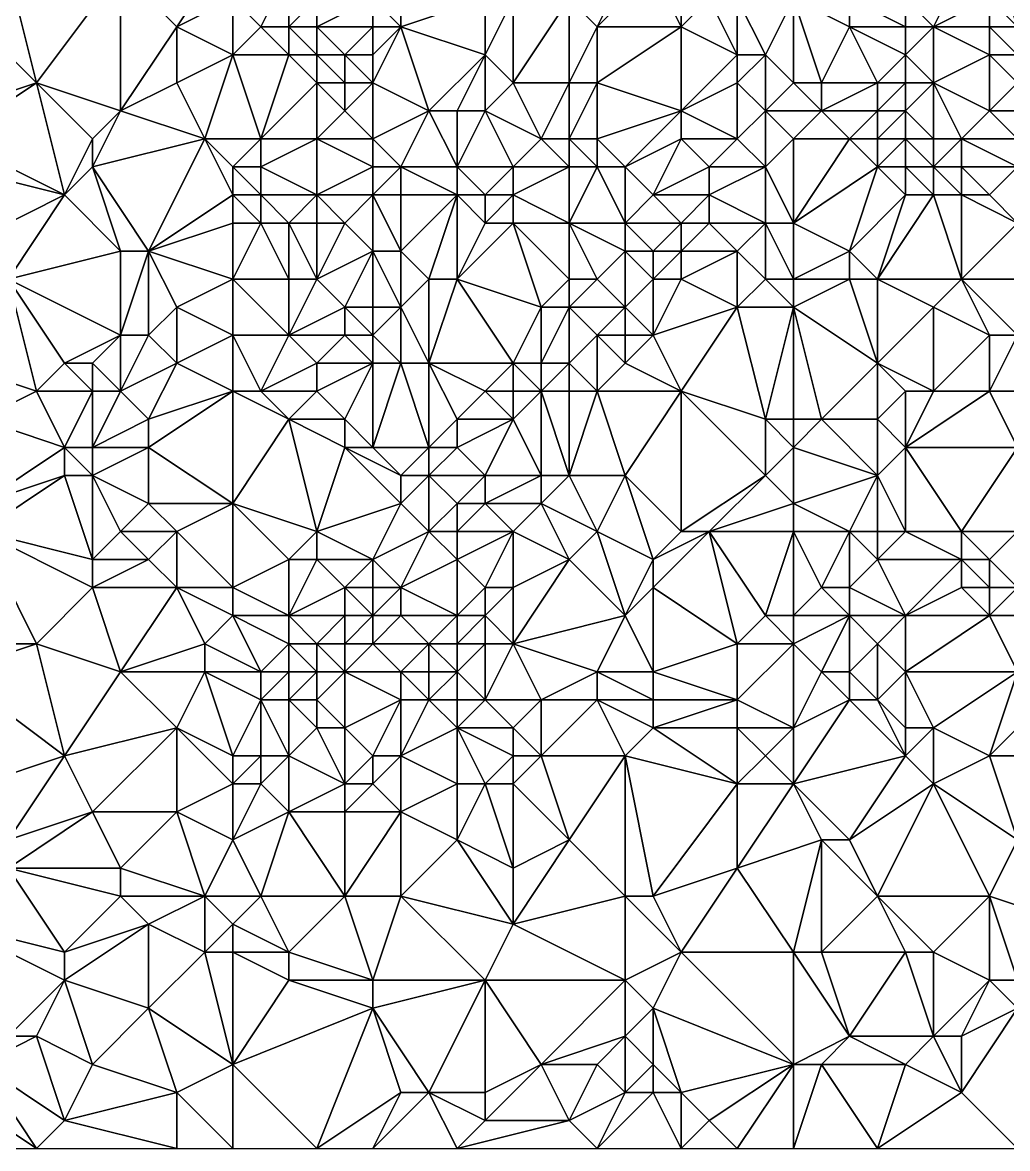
# Model space of a CAD drawing. Header units: metres. Extents: x 305150 to 305680, y 6404300 to 6404580.
# Drawn here: x 305379 to 305449.3, y 6404300 to 6404380.3 of the extents above; entities that cross this region are included whole.
import ezdxf

# ---------------------------------------------------------------- set-up
doc = ezdxf.new("R2010")
doc.units = ezdxf.units.M
doc.layers.add('TERRANG', color=8, linetype='Continuous')

msp = doc.modelspace()

# ---------------------------------------------------------------- meshes
at = {"layer": 'TERRANG'}
mesh = msp.add_polyface(dxfattribs=at)
corners = [(305454, 6404396, 9.706), (305450, 6404394, 9.73), (305456, 6404390, 10.751), (305450, 6404390, 10.414), (305448, 6404398, 9.671), (305446, 6404404, 9.815), (305442, 6404398, 8.69), (305446, 6404396, 9.092), (305450, 6404396, 9.683), (305448, 6404392, 9.725), (305448, 6404386, 11.141), (305448, 6404394, 9.42), (305454, 6404380, 11.837), (305456, 6404380, 11.672), (305446, 6404384, 11.799), (305448, 6404382, 11.862), (305458, 6404378, 11.767), (305460, 6404378, 11.644), (305460, 6404376, 12.003), (305462, 6404392, 10.266), (305460, 6404394, 9.803), (305460, 6404396, 9.675), (305464, 6404394, 10.378), (305446, 6404394, 9.039), (305444, 6404394, 8.745), (305458, 6404402, 9.997), (305462, 6404400, 10.138), (305462, 6404402, 10.191), (305444, 6404380, 12.827), (305444, 6404376, 15.635), (305448, 6404378, 13.091), (305448, 6404380, 12.254), (305450, 6404380, 12.031), (305456, 6404376, 12.463), (305446, 6404388, 10.706), (305446, 6404392, 9.327), (305444, 6404392, 9.001), (305450, 6404378, 12.674), (305454, 6404376, 12.853), (305444, 6404386, 11.407), (305442, 6404382, 12.168), (305450, 6404376, 13.711), (305464, 6404378, 11.667), (305464, 6404376, 12.01)]
mesh.append_faces([[corners[k] for k in face] for face in [(0, 1, 2), (1, 3, 2), (4, 5, 6), (7, 4, 6), (4, 8, 0), (8, 1, 0), (1, 9, 3), (3, 10, 2), (11, 9, 1), (8, 11, 1), (12, 13, 2), (10, 12, 2), (10, 14, 15), (16, 17, 13), (16, 18, 17), (19, 20, 2), (20, 0, 2), (20, 21, 0), (20, 22, 21), (20, 19, 22), (23, 11, 7), (24, 23, 7), (25, 26, 27), (26, 25, 21), (21, 25, 0), (25, 4, 0), (25, 5, 4), (14, 28, 15), (28, 29, 30), (28, 31, 15), (31, 28, 30), (31, 32, 15), (33, 16, 13), (16, 33, 18), (9, 34, 3), (34, 9, 35), (34, 10, 3), (36, 34, 35), (32, 37, 12), (12, 37, 38), (39, 40, 14), (40, 28, 14), (37, 41, 38), (41, 37, 30), (11, 8, 4), (7, 11, 4), (17, 18, 42), (18, 43, 42), (17, 19, 13), (13, 19, 2), (9, 23, 35), (11, 23, 9), (36, 23, 24), (23, 36, 35), (32, 12, 10), (32, 10, 15), (12, 33, 13), (33, 12, 38), (34, 39, 14), (34, 14, 10), (37, 31, 30), (37, 32, 31)]])
mesh = msp.add_polyface(dxfattribs=at)
corners = [(305378, 6404384, 17.054), (305380, 6404376, 17.94), (305386, 6404384, 17.785), (305386, 6404374, 18.88), (305366, 6404380, 17.408), (305364, 6404382, 17.165), (305362, 6404378, 17.961), (305360, 6404380, 17.888), (305376, 6404380, 17.433), (305382, 6404388, 17.299), (305390, 6404376, 19.09), (305392, 6404372, 19.564), (305374, 6404372, 18.584), (305382, 6404368, 19.476), (305374, 6404370, 18.851), (305368, 6404376, 17.535), (305368, 6404380, 17.303), (305384, 6404372, 18.801), (305372, 6404376, 17.704), (305388, 6404390, 17.34), (305384, 6404388, 17.526), (305384, 6404390, 17.284), (305374, 6404384, 16.676), (305372, 6404384, 16.549), (305390, 6404380, 18.901), (305394, 6404386, 17.821), (305384, 6404370, 19.067), (305374, 6404374, 18.202), (305368, 6404374, 17.643), (305366, 6404374, 17.627), (305368, 6404372, 17.853), (305374, 6404388, 16.445), (305380, 6404390, 16.779), (305368, 6404386, 15.744), (305372, 6404388, 16.167), (305364, 6404384, 16.638), (305366, 6404384, 16.384), (305366, 6404388, 14.914), (305364, 6404388, 15.017), (305360, 6404388, 16.296), (305368, 6404388, 15.22), (305370, 6404368, 18.396), (305362, 6404372, 17.643), (305362, 6404370, 17.677), (305360, 6404374, 17.799)]
mesh.append_faces([[corners[k] for k in face] for face in [(0, 1, 2), (1, 3, 2), (4, 5, 6), (5, 7, 6), (0, 8, 1), (9, 0, 2), (10, 3, 11), (12, 13, 1), (13, 12, 14), (4, 15, 16), (17, 3, 1), (13, 17, 1), (15, 18, 16), (19, 20, 2), (20, 9, 2), (20, 21, 9), (22, 23, 8), (22, 8, 0), (3, 24, 2), (10, 24, 3), (25, 19, 2), (24, 25, 2), (26, 17, 13), (3, 26, 11), (17, 26, 3), (18, 27, 8), (8, 27, 1), (27, 12, 1), (28, 15, 29), (30, 28, 29), (28, 18, 15), (31, 22, 0), (9, 32, 0), (32, 31, 0), (33, 23, 34), (35, 7, 5), (36, 33, 37), (4, 36, 5), (36, 4, 16), (36, 35, 5), (38, 39, 35), (33, 40, 37), (40, 33, 34), (15, 4, 6), (29, 15, 6), (23, 18, 8), (18, 23, 16), (14, 30, 41), (12, 30, 14), (42, 30, 29), (43, 30, 42), (28, 30, 12), (27, 28, 12), (28, 27, 18), (44, 29, 6), (44, 42, 29), (22, 31, 23), (23, 31, 34), (36, 38, 35), (38, 36, 37), (23, 36, 16), (33, 36, 23)]])
mesh = msp.add_polyface(dxfattribs=at)
corners = [(305438, 6404380, 12.957), (305440, 6404376, 15.604), (305442, 6404378, 14.276), (305434, 6404382, 12.123), (305438, 6404382, 11.895), (305432, 6404388, 10.969), (305434, 6404386, 10.795), (305436, 6404390, 9.831), (305436, 6404386, 10.61), (305432, 6404386, 11.094), (305444, 6404376, 15.635), (305444, 6404380, 12.827), (305426, 6404380, 14.357), (305420, 6404380, 14.573), (305420, 6404376, 15.381), (305444, 6404386, 11.407), (305446, 6404388, 10.706), (305442, 6404390, 9.333), (305430, 6404382, 13.169), (305432, 6404378, 14.213), (305432, 6404384, 11.676), (305430, 6404388, 11.501), (305428, 6404386, 12.026), (305430, 6404390, 11.796), (305424, 6404386, 12.66), (305426, 6404386, 12.345), (305424, 6404388, 12.598), (305422, 6404388, 13.131), (305422, 6404384, 13.432), (305436, 6404384, 11.146), (305440, 6404386, 10.686), (305442, 6404382, 12.168), (305440, 6404388, 9.892), (305430, 6404378, 14.415), (305428, 6404384, 12.557), (305434, 6404384, 11.308), (305442, 6404380, 12.933), (305440, 6404390, 9.226), (305428, 6404382, 13.513), (305438, 6404390, 9.429), (305424, 6404384, 13.079), (305426, 6404384, 12.786), (305434, 6404376, 14.708), (305436, 6404376, 14.805), (305426, 6404374, 15.379)]
mesh.append_faces([[corners[k] for k in face] for face in [(0, 1, 2), (3, 0, 4), (5, 6, 7), (6, 8, 7), (9, 6, 5), (10, 11, 2), (12, 13, 14), (15, 16, 17), (3, 18, 19), (18, 3, 20), (21, 9, 5), (9, 21, 22), (21, 5, 23), (24, 25, 26), (27, 24, 26), (24, 27, 28), (29, 3, 4), (30, 29, 4), (29, 30, 8), (31, 30, 4), (30, 31, 15), (32, 15, 17), (32, 30, 15), (30, 32, 8), (18, 33, 19), (34, 18, 20), (3, 35, 20), (29, 35, 3), (36, 0, 2), (11, 36, 2), (31, 36, 11), (37, 32, 17), (34, 38, 18), (33, 38, 12), (38, 33, 18), (8, 39, 7), (32, 39, 8), (40, 24, 28), (41, 40, 12), (38, 41, 12), (41, 38, 34), (3, 42, 43), (0, 3, 43), (42, 3, 19), (25, 21, 26), (21, 23, 26), (21, 25, 22), (33, 12, 44), (34, 9, 22), (9, 34, 20), (35, 9, 20), (35, 6, 9), (6, 35, 8), (35, 29, 8), (36, 31, 4), (0, 36, 4), (40, 13, 12), (13, 40, 28), (25, 41, 22), (41, 34, 22), (24, 41, 25), (40, 41, 24)]])
mesh = msp.add_polyface(dxfattribs=at)
corners = [(305394, 6404368, 20.383), (305394, 6404370, 20.033), (305392, 6404372, 19.564), (305396, 6404372, 19.394), (305396, 6404370, 19.807), (305400, 6404376, 18.413), (305398, 6404378, 18.588), (305398, 6404380, 18.329), (305396, 6404380, 18.639), (305394, 6404378, 18.975), (305390, 6404376, 19.09), (305394, 6404382, 18.588), (305388, 6404364, 20.144), (305394, 6404366, 20.431), (305400, 6404368, 18.968), (305400, 6404372, 18.615), (305402, 6404374, 18.079), (305400, 6404366, 19.086), (305402, 6404366, 18.097), (305404, 6404370, 17.289), (305404, 6404382, 15.634), (305404, 6404384, 15.204), (305400, 6404382, 17.407), (305404, 6404376, 17.083), (305402, 6404376, 17.869), (305390, 6404380, 18.901), (305394, 6404386, 17.821), (305398, 6404384, 17.599), (305396, 6404368, 20.225), (305404, 6404368, 17.194), (305404, 6404364, 17.014), (305404, 6404372, 17.377), (305406, 6404370, 16.812), (305406, 6404380, 15.683), (305404, 6404380, 16.114), (305404, 6404378, 16.631), (305400, 6404380, 17.834), (305402, 6404378, 17.475), (305398, 6404366, 19.87), (305396, 6404366, 20.341), (305400, 6404378, 18.158), (305406, 6404364, 16.413)]
mesh.append_faces([[corners[k] for k in face] for face in [(0, 1, 2), (3, 1, 4), (1, 3, 2), (5, 6, 3), (6, 7, 8), (6, 9, 3), (3, 9, 2), (9, 10, 2), (9, 6, 8), (11, 9, 8), (0, 12, 13), (12, 0, 2), (14, 15, 4), (15, 3, 4), (15, 5, 3), (5, 15, 16), (14, 17, 18), (19, 15, 14), (20, 21, 22), (23, 24, 16), (24, 5, 16), (9, 25, 10), (25, 9, 11), (26, 25, 11), (27, 7, 22), (27, 11, 8), (7, 27, 8), (27, 26, 11), (28, 14, 4), (29, 14, 18), (29, 19, 14), (30, 29, 18), (15, 31, 16), (19, 31, 15), (31, 23, 16), (31, 19, 32), (33, 34, 35), (7, 36, 22), (36, 37, 34), (34, 37, 35), (28, 38, 14), (38, 17, 14), (39, 38, 28), (5, 40, 6), (40, 37, 36), (21, 27, 22), (28, 1, 0), (1, 28, 4), (19, 29, 32), (29, 30, 41), (23, 33, 35), (34, 33, 20), (36, 34, 20), (36, 20, 22), (39, 28, 0), (39, 0, 13), (37, 23, 35), (37, 24, 23), (40, 36, 7), (40, 7, 6), (37, 40, 24), (24, 40, 5)]])
mesh = msp.add_polyface(dxfattribs=at)
corners = [(305406, 6404370, 16.812), (305410, 6404370, 16.298), (305408, 6404374, 16.679), (305412, 6404378, 16.034), (305414, 6404382, 15.619), (305412, 6404382, 15.775), (305414, 6404376, 15.992), (305412, 6404374, 16.369), (305406, 6404364, 16.413), (305410, 6404368, 16.194), (305406, 6404368, 16.645), (305414, 6404386, 15.223), (305414, 6404384, 15.527), (305416, 6404384, 15.06), (305418, 6404382, 14.564), (305422, 6404384, 13.432), (305418, 6404386, 14.204), (305416, 6404372, 15.694), (305418, 6404376, 15.584), (305404, 6404376, 17.083), (305404, 6404372, 17.377), (305410, 6404374, 16.59), (305406, 6404380, 15.683), (305406, 6404382, 15.296), (305404, 6404384, 15.204), (305406, 6404384, 14.986), (305406, 6404386, 14.787), (305420, 6404380, 14.573), (305420, 6404376, 15.381), (305418, 6404372, 15.685), (305418, 6404370, 16.029), (305414, 6404370, 15.906), (305418, 6404366, 17.819), (305422, 6404364, 20.119), (305422, 6404366, 19.252), (305420, 6404370, 16.435), (305422, 6404370, 16.908), (305420, 6404372, 15.797), (305412, 6404368, 16.157), (305412, 6404366, 16.465), (305414, 6404368, 16.239), (305414, 6404366, 16.807), (305410, 6404362, 16.84), (305412, 6404384, 15.589), (305404, 6404368, 17.194), (305404, 6404382, 15.634)]
mesh.append_faces([[corners[k] for k in face] for face in [(0, 1, 2), (3, 4, 5), (4, 3, 6), (3, 7, 6), (8, 9, 10), (11, 12, 13), (12, 4, 13), (4, 14, 13), (14, 15, 16), (14, 16, 13), (17, 18, 6), (7, 17, 6), (19, 20, 2), (20, 0, 2), (1, 21, 2), (7, 21, 1), (21, 3, 2), (21, 7, 3), (22, 3, 5), (23, 22, 5), (3, 22, 2), (24, 25, 26), (14, 27, 15), (27, 14, 18), (27, 18, 28), (17, 29, 18), (29, 17, 30), (31, 7, 1), (31, 17, 7), (17, 31, 30), (32, 33, 34), (32, 35, 30), (35, 32, 34), (35, 36, 37), (9, 38, 1), (38, 31, 1), (38, 9, 39), (38, 40, 31), (31, 40, 30), (40, 32, 30), (32, 40, 41), (9, 1, 0), (9, 0, 10), (39, 9, 42), (12, 43, 5), (4, 12, 5), (18, 14, 6), (14, 4, 6), (0, 44, 10), (44, 8, 10), (22, 19, 2), (22, 23, 45), (23, 25, 45), (25, 24, 45), (43, 25, 5), (25, 23, 5), (29, 37, 28), (18, 29, 28), (35, 29, 30), (29, 35, 37), (40, 38, 39), (40, 39, 41)]])
mesh = msp.add_polyface(dxfattribs=at)
corners = [(305420, 6404372, 15.797), (305426, 6404374, 15.379), (305420, 6404376, 15.381), (305426, 6404380, 14.357), (305440, 6404376, 15.604), (305438, 6404380, 12.957), (305436, 6404376, 14.805), (305430, 6404372, 16.194), (305426, 6404372, 16.202), (305430, 6404376, 14.827), (305442, 6404374, 17.217), (305442, 6404372, 18.415), (305444, 6404372, 18.339), (305444, 6404376, 15.635), (305428, 6404370, 17.339), (305432, 6404374, 15.4), (305422, 6404370, 16.908), (305420, 6404370, 16.435), (305422, 6404366, 19.252), (305432, 6404378, 14.213), (305430, 6404378, 14.415), (305442, 6404376, 15.796), (305442, 6404378, 14.276), (305424, 6404368, 18.476), (305428, 6404368, 18.702), (305428, 6404366, 19.825), (305432, 6404366, 19.248), (305430, 6404364, 20.363), (305442, 6404368, 19.574), (305440, 6404370, 18.893), (305438, 6404364, 20.602), (305434, 6404366, 19.219), (305442, 6404370, 19.174), (305426, 6404366, 19.816), (305426, 6404364, 20.565), (305434, 6404376, 14.708), (305436, 6404374, 15.7), (305432, 6404370, 17.06), (305434, 6404372, 16.303), (305438, 6404372, 17.396), (305440, 6404372, 18.046), (305440, 6404374, 16.909), (305444, 6404370, 19.143), (305440, 6404362, 20.856), (305444, 6404368, 19.513), (305424, 6404364, 20.452)]
mesh.append_faces([[corners[k] for k in face] for face in [(0, 1, 2), (1, 3, 2), (4, 5, 6), (7, 1, 8), (1, 7, 9), (10, 11, 12), (13, 10, 12), (14, 7, 8), (7, 15, 9), (16, 17, 18), (19, 20, 9), (21, 13, 22), (4, 21, 22), (21, 10, 13), (23, 16, 18), (16, 23, 8), (23, 14, 8), (14, 23, 24), (25, 26, 24), (26, 25, 27), (28, 29, 30), (29, 31, 30), (29, 28, 32), (33, 34, 25), (33, 25, 24), (23, 33, 24), (35, 36, 6), (14, 37, 7), (37, 14, 24), (26, 37, 24), (37, 26, 31), (38, 37, 31), (39, 29, 40), (39, 36, 38), (39, 38, 31), (29, 39, 31), (41, 39, 40), (36, 39, 41), (11, 42, 12), (42, 11, 32), (10, 41, 40), (11, 10, 40), (43, 44, 28), (44, 42, 32), (28, 44, 32), (15, 35, 19), (15, 19, 9), (0, 16, 1), (1, 16, 8), (20, 1, 9), (10, 21, 41), (41, 21, 4), (11, 29, 32), (29, 11, 40), (33, 23, 18), (33, 18, 45), (15, 36, 35), (38, 36, 15), (36, 41, 4), (36, 4, 6), (37, 38, 15), (37, 15, 7)]])
mesh = msp.add_polyface(dxfattribs=at)
corners = [(305454, 6404372, 15.591), (305452, 6404372, 16.245), (305452, 6404370, 17.204), (305450, 6404366, 18.674), (305458, 6404368, 16.12), (305456, 6404374, 13.478), (305454, 6404374, 14.136), (305458, 6404370, 15.246), (305460, 6404372, 13.739), (305450, 6404370, 17.718), (305452, 6404362, 19.393), (305458, 6404362, 17.808), (305462, 6404368, 15.62), (305462, 6404366, 16.276), (305448, 6404368, 18.818), (305446, 6404370, 18.794), (305462, 6404374, 12.618), (305460, 6404374, 12.731), (305454, 6404360, 19.454), (305450, 6404358, 20.402), (305454, 6404356, 20.164), (305448, 6404358, 20.538), (305448, 6404354, 20.935), (305444, 6404354, 21.299), (305444, 6404360, 20.479), (305446, 6404372, 17.803), (305450, 6404372, 16.692), (305448, 6404374, 15.649), (305448, 6404378, 13.091), (305444, 6404376, 15.635), (305444, 6404372, 18.339), (305450, 6404374, 15.137), (305446, 6404362, 19.906), (305456, 6404358, 19.344), (305462, 6404356, 17.829), (305458, 6404354, 19.348), (305456, 6404354, 19.964), (305452, 6404354, 20.593), (305450, 6404376, 13.711), (305446, 6404368, 19.253), (305444, 6404368, 19.513), (305444, 6404370, 19.143), (305456, 6404376, 12.463), (305454, 6404376, 12.853), (305460, 6404376, 12.003), (305462, 6404364, 16.608)]
mesh.append_faces([[corners[k] for k in face] for face in [(0, 1, 2), (3, 4, 2), (5, 6, 0), (6, 1, 0), (7, 5, 0), (5, 7, 8), (9, 3, 2), (4, 10, 11), (3, 10, 4), (12, 7, 4), (13, 12, 4), (7, 12, 8), (14, 9, 15), (9, 14, 3), (16, 17, 8), (17, 5, 8), (18, 10, 19), (20, 18, 19), (10, 18, 11), (21, 22, 19), (23, 21, 24), (25, 26, 27), (28, 29, 27), (25, 29, 30), (29, 25, 27), (6, 31, 1), (26, 31, 27), (31, 26, 1), (32, 10, 3), (21, 32, 24), (33, 18, 20), (18, 33, 11), (33, 34, 11), (34, 33, 35), (36, 33, 20), (37, 20, 19), (31, 38, 27), (38, 28, 27), (39, 40, 32), (39, 14, 15), (4, 7, 2), (7, 0, 2), (1, 26, 2), (26, 9, 2), (25, 41, 15), (41, 25, 30), (26, 25, 9), (9, 25, 15), (32, 21, 19), (10, 32, 19), (6, 42, 43), (42, 6, 5), (17, 42, 5), (42, 17, 44), (38, 6, 43), (38, 31, 6), (39, 32, 3), (14, 39, 3), (41, 39, 15), (40, 39, 41), (45, 4, 11)]])
mesh = msp.add_polyface(dxfattribs=at)
corners = [(305374, 6404356, 21.623), (305378, 6404362, 20.226), (305372, 6404360, 21.013), (305372, 6404356, 21.705), (305360, 6404358, 20.714), (305366, 6404360, 19.973), (305362, 6404362, 19.382), (305364, 6404354, 21.361), (305366, 6404352, 21.993), (305370, 6404350, 22.533), (305374, 6404352, 22.088), (305376, 6404352, 21.93), (305394, 6404354, 19.995), (305390, 6404356, 20.21), (305388, 6404352, 20.897), (305386, 6404354, 20.673), (305388, 6404358, 20.191), (305372, 6404362, 20.368), (305370, 6404366, 18.732), (305368, 6404364, 19.07), (305370, 6404358, 21.198), (305390, 6404360, 20.165), (305384, 6404350, 22.274), (305384, 6404354, 20.892), (305374, 6404364, 19.767), (305382, 6404368, 19.476), (305386, 6404364, 20.116), (305374, 6404370, 18.851), (305380, 6404354, 21.388), (305382, 6404356, 20.722), (305386, 6404358, 20.236), (305364, 6404352, 21.733), (305388, 6404364, 20.144), (305394, 6404362, 20.055), (305382, 6404350, 22.425), (305384, 6404356, 20.504), (305384, 6404370, 19.067), (305392, 6404372, 19.564), (305360, 6404368, 17.918), (305364, 6404366, 18.271), (305362, 6404370, 17.677), (305364, 6404364, 18.731), (305366, 6404366, 18.392), (305370, 6404368, 18.396), (305368, 6404372, 17.853), (305360, 6404356, 21.18), (305358, 6404366, 18.556)]
mesh.append_faces([[corners[k] for k in face] for face in [(0, 1, 2), (3, 0, 2), (4, 5, 6), (7, 5, 4), (3, 8, 9), (10, 3, 9), (3, 10, 0), (10, 11, 0), (12, 13, 14), (13, 15, 14), (15, 13, 16), (17, 18, 19), (20, 5, 7), (8, 20, 7), (20, 8, 3), (20, 3, 2), (13, 21, 16), (22, 15, 23), (24, 18, 17), (25, 1, 26), (25, 24, 1), (24, 25, 27), (11, 28, 0), (28, 1, 0), (28, 29, 1), (29, 28, 23), (1, 30, 26), (29, 30, 1), (30, 15, 16), (31, 8, 7), (32, 21, 33), (28, 34, 23), (35, 29, 23), (35, 30, 29), (15, 35, 23), (30, 35, 15), (32, 36, 26), (36, 25, 26), (36, 32, 37), (38, 39, 40), (41, 5, 19), (5, 41, 6), (42, 18, 43), (18, 42, 19), (41, 42, 39), (42, 41, 19), (44, 42, 43), (42, 44, 40), (39, 42, 40), (20, 17, 19), (17, 20, 2), (5, 20, 19), (24, 17, 2), (1, 24, 2), (18, 24, 43), (24, 27, 43), (31, 7, 45), (21, 32, 16), (30, 32, 26), (32, 30, 16), (41, 46, 6), (38, 41, 39)]])
mesh = msp.add_polyface(dxfattribs=at)
corners = [(305412, 6404366, 16.465), (305410, 6404362, 16.84), (305414, 6404366, 16.807), (305390, 6404356, 20.21), (305394, 6404354, 19.995), (305394, 6404358, 19.851), (305394, 6404362, 20.055), (305390, 6404360, 20.165), (305398, 6404352, 19.172), (305402, 6404350, 18.138), (305402, 6404352, 18.008), (305414, 6404356, 19.764), (305416, 6404360, 19.442), (305388, 6404364, 20.144), (305394, 6404366, 20.431), (305404, 6404358, 16.8), (305406, 6404360, 16.47), (305404, 6404360, 16.704), (305406, 6404356, 16.984), (305404, 6404364, 17.014), (305402, 6404360, 17.403), (305408, 6404356, 17.368), (305408, 6404362, 16.42), (305406, 6404364, 16.413), (305398, 6404358, 19.179), (305400, 6404356, 18.537), (305402, 6404358, 17.44), (305400, 6404354, 18.575), (305400, 6404362, 18.49), (305402, 6404366, 18.097), (305400, 6404366, 19.086), (305398, 6404362, 19.168), (305408, 6404350, 17.815), (305410, 6404350, 18.319), (305410, 6404352, 18.424), (305404, 6404350, 17.787), (305414, 6404352, 19.946), (305412, 6404354, 19.339), (305414, 6404354, 20.075), (305404, 6404356, 17.069), (305396, 6404354, 19.721), (305396, 6404366, 20.341), (305398, 6404366, 19.87), (305416, 6404354, 20.587), (305410, 6404368, 16.194)]
mesh.append_faces([[corners[k] for k in face] for face in [(0, 1, 2), (3, 4, 5), (6, 7, 5), (7, 3, 5), (8, 9, 10), (11, 12, 1), (1, 12, 2), (13, 6, 14), (15, 16, 17), (16, 15, 18), (19, 20, 17), (21, 16, 18), (21, 11, 1), (16, 22, 23), (24, 25, 26), (20, 24, 26), (27, 8, 10), (28, 19, 29), (30, 28, 29), (28, 20, 19), (24, 28, 31), (28, 24, 20), (32, 33, 34), (35, 32, 18), (33, 36, 34), (21, 37, 11), (37, 21, 34), (37, 38, 11), (37, 36, 38), (36, 37, 34), (15, 39, 18), (25, 39, 26), (39, 15, 26), (27, 39, 25), (39, 27, 10), (8, 40, 4), (24, 40, 25), (27, 40, 8), (40, 27, 25), (40, 24, 5), (4, 40, 5), (41, 6, 31), (6, 41, 14), (42, 41, 31), (36, 43, 38), (19, 16, 23), (16, 19, 17), (15, 20, 26), (20, 15, 17), (22, 21, 1), (21, 22, 16), (6, 24, 31), (24, 6, 5), (44, 22, 1), (22, 44, 23), (21, 32, 34), (32, 21, 18), (39, 35, 18), (35, 39, 10), (42, 28, 30), (28, 42, 31), (38, 43, 11)]])
mesh = msp.add_polyface(dxfattribs=at)
corners = [(305440, 6404342, 20.11), (305438, 6404344, 20.434), (305438, 6404340, 20.55), (305442, 6404338, 20.526), (305436, 6404352, 21.953), (305440, 6404348, 21.146), (305440, 6404352, 21.654), (305434, 6404350, 21.934), (305432, 6404352, 21.89), (305430, 6404360, 21.23), (305426, 6404354, 21.181), (305432, 6404348, 21.438), (305438, 6404362, 21.118), (305440, 6404362, 20.856), (305438, 6404364, 20.602), (305442, 6404368, 19.574), (305446, 6404362, 19.906), (305444, 6404360, 20.479), (305434, 6404352, 22.052), (305440, 6404356, 21.486), (305442, 6404354, 21.492), (305440, 6404344, 20.13), (305442, 6404344, 19.785), (305434, 6404362, 21.175), (305436, 6404340, 20.686), (305442, 6404350, 21.319), (305446, 6404344, 19.243), (305444, 6404354, 21.299), (305432, 6404362, 20.973), (305430, 6404364, 20.363), (305434, 6404360, 21.593), (305434, 6404344, 20.871), (305428, 6404344, 21.246), (305432, 6404338, 20.933), (305438, 6404338, 20.918), (305434, 6404336, 21.21), (305434, 6404338, 20.869), (305440, 6404336, 21.384), (305434, 6404366, 19.219), (305434, 6404346, 21.054), (305432, 6404366, 19.248), (305426, 6404344, 21.157), (305444, 6404368, 19.513), (305430, 6404336, 21.216), (305446, 6404342, 19.075)]
mesh.append_faces([[corners[k] for k in face] for face in [(0, 1, 2), (3, 0, 2), (4, 5, 6), (5, 4, 7), (8, 9, 10), (8, 11, 7), (11, 8, 10), (12, 13, 14), (13, 15, 14), (16, 13, 17), (18, 8, 7), (4, 18, 7), (19, 13, 12), (19, 6, 20), (19, 4, 6), (13, 19, 17), (21, 0, 22), (0, 21, 1), (5, 21, 22), (21, 5, 1), (23, 12, 14), (1, 24, 2), (5, 25, 6), (26, 25, 22), (25, 5, 22), (25, 27, 20), (6, 25, 20), (9, 28, 29), (30, 19, 12), (23, 30, 12), (19, 30, 4), (30, 18, 4), (30, 9, 8), (18, 30, 8), (30, 28, 9), (28, 30, 23), (31, 32, 33), (31, 24, 1), (24, 34, 2), (35, 34, 36), (34, 24, 36), (34, 3, 2), (34, 37, 3), (38, 23, 14), (39, 31, 1), (39, 5, 7), (5, 39, 1), (11, 39, 7), (28, 40, 29), (11, 41, 32), (19, 27, 17), (27, 19, 20), (42, 13, 16), (32, 43, 33), (24, 31, 36), (36, 31, 33), (0, 44, 22), (44, 0, 3), (39, 11, 32), (31, 39, 32), (38, 40, 23), (40, 28, 23)]])
mesh = msp.add_polyface(dxfattribs=at)
corners = [(305414, 6404366, 16.807), (305416, 6404360, 19.442), (305418, 6404362, 19.558), (305424, 6404358, 21.29), (305422, 6404356, 21.272), (305426, 6404354, 21.181), (305422, 6404358, 21.239), (305420, 6404358, 21.025), (305430, 6404360, 21.23), (305416, 6404356, 20.408), (305414, 6404356, 19.764), (305420, 6404354, 21.109), (305422, 6404348, 20.764), (305418, 6404348, 20.243), (305416, 6404346, 20.074), (305420, 6404344, 20.746), (305414, 6404340, 21.521), (305418, 6404342, 21.057), (305414, 6404344, 20.263), (305418, 6404360, 20.195), (305420, 6404362, 20.237), (305418, 6404356, 20.857), (305422, 6404360, 21.051), (305424, 6404362, 20.918), (305426, 6404362, 20.985), (305430, 6404364, 20.363), (305422, 6404366, 19.252), (305422, 6404364, 20.119), (305424, 6404364, 20.452), (305418, 6404354, 20.91), (305416, 6404348, 19.884), (305418, 6404366, 17.819), (305414, 6404336, 22.321), (305422, 6404338, 21.63), (305426, 6404364, 20.565), (305428, 6404366, 19.825), (305426, 6404366, 19.816), (305426, 6404344, 21.157), (305432, 6404348, 21.438), (305424, 6404342, 21.014), (305428, 6404344, 21.246), (305424, 6404340, 21.186), (305430, 6404336, 21.216), (305416, 6404354, 20.587), (305414, 6404352, 19.946)]
mesh.append_faces([[corners[k] for k in face] for face in [(0, 1, 2), (3, 4, 5), (6, 4, 3), (7, 4, 6), (8, 3, 5), (9, 1, 10), (11, 12, 5), (4, 11, 5), (13, 14, 15), (12, 13, 15), (11, 13, 12), (16, 17, 18), (14, 17, 15), (17, 14, 18), (19, 20, 2), (1, 19, 2), (7, 19, 21), (22, 7, 6), (22, 6, 3), (23, 22, 3), (24, 8, 25), (24, 23, 3), (8, 24, 3), (26, 27, 28), (27, 23, 28), (29, 11, 21), (29, 13, 11), (13, 30, 14), (20, 31, 2), (27, 31, 20), (31, 0, 2), (32, 17, 16), (32, 33, 17), (34, 24, 25), (35, 34, 25), (34, 36, 28), (7, 11, 4), (11, 7, 21), (12, 37, 5), (37, 38, 5), (19, 9, 21), (9, 19, 1), (22, 19, 7), (19, 22, 20), (22, 27, 20), (27, 22, 23), (39, 37, 12), (39, 12, 15), (37, 39, 40), (39, 41, 40), (33, 39, 15), (17, 33, 15), (39, 33, 41), (41, 42, 40), (43, 9, 10), (9, 43, 21), (43, 29, 21), (29, 43, 13), (30, 43, 44), (43, 30, 13), (23, 34, 28), (24, 34, 23)]])
mesh = msp.add_polyface(dxfattribs=at)
corners = [(305450, 6404344, 19.077), (305454, 6404346, 18.781), (305452, 6404348, 19.837), (305446, 6404340, 19.252), (305442, 6404338, 20.526), (305448, 6404338, 19.336), (305442, 6404334, 21.523), (305450, 6404334, 20.252), (305452, 6404338, 18.973), (305450, 6404340, 18.784), (305452, 6404340, 18.701), (305454, 6404338, 18.906), (305448, 6404358, 20.538), (305444, 6404354, 21.299), (305448, 6404354, 20.935), (305460, 6404350, 18.121), (305458, 6404354, 19.348), (305458, 6404350, 18.69), (305448, 6404340, 18.944), (305460, 6404336, 18.917), (305458, 6404340, 18.416), (305462, 6404338, 18.57), (305462, 6404334, 19.464), (305450, 6404350, 20.56), (305446, 6404344, 19.243), (305454, 6404352, 20.319), (305456, 6404358, 19.344), (305456, 6404354, 19.964), (305462, 6404352, 17.744), (305462, 6404356, 17.829), (305448, 6404342, 18.906), (305460, 6404334, 19.497), (305464, 6404338, 18.623), (305458, 6404344, 18.286), (305456, 6404344, 18.359), (305452, 6404354, 20.593), (305450, 6404358, 20.402), (305442, 6404350, 21.319), (305456, 6404352, 19.858), (305446, 6404342, 19.075), (305442, 6404344, 19.785), (305456, 6404346, 18.443), (305452, 6404332, 20.64), (305454, 6404356, 20.164), (305462, 6404346, 17.848)]
mesh.append_faces([[corners[k] for k in face] for face in [(0, 1, 2), (3, 4, 5), (5, 6, 7), (8, 5, 7), (5, 8, 9), (10, 0, 9), (10, 8, 11), (8, 10, 9), (12, 13, 14), (15, 16, 17), (18, 5, 9), (18, 3, 5), (19, 20, 11), (19, 21, 20), (21, 19, 22), (23, 0, 2), (23, 24, 0), (25, 23, 2), (26, 27, 16), (28, 29, 16), (15, 28, 16), (24, 30, 0), (0, 30, 9), (30, 18, 9), (19, 31, 22), (31, 19, 11), (32, 21, 22), (33, 34, 20), (23, 35, 14), (35, 23, 25), (14, 35, 36), (23, 37, 24), (38, 27, 25), (16, 38, 17), (27, 38, 16), (39, 30, 24), (39, 24, 40), (34, 41, 1), (33, 41, 34), (11, 8, 42), (42, 8, 7), (10, 34, 0), (0, 34, 1), (20, 34, 11), (34, 10, 11), (27, 35, 25), (35, 27, 43), (37, 23, 14), (13, 37, 14), (30, 39, 18), (18, 39, 3), (3, 39, 4), (21, 44, 20), (44, 33, 20), (44, 28, 15), (1, 41, 2), (38, 41, 17), (41, 25, 2), (41, 38, 25), (44, 41, 33), (41, 44, 15), (41, 15, 17)]])
mesh = msp.add_polyface(dxfattribs=at)
corners = [(305376, 6404326, 23.429), (305374, 6404334, 22.991), (305372, 6404328, 23.984), (305374, 6404326, 23.89), (305368, 6404334, 23.747), (305392, 6404334, 21.28), (305386, 6404334, 22.212), (305390, 6404330, 21.451), (305382, 6404348, 22.8), (305376, 6404344, 23.618), (305384, 6404342, 22.841), (305376, 6404346, 23.56), (305392, 6404336, 21.475), (305390, 6404340, 22.167), (305388, 6404350, 21.387), (305394, 6404354, 19.995), (305388, 6404352, 20.897), (305370, 6404336, 23.733), (305384, 6404340, 22.766), (305380, 6404336, 22.65), (305388, 6404342, 22.497), (305382, 6404328, 22.444), (305384, 6404324, 22.353), (305374, 6404336, 23.01), (305374, 6404352, 22.088), (305370, 6404350, 22.533), (305376, 6404352, 21.93), (305390, 6404344, 21.957), (305384, 6404350, 22.274), (305386, 6404354, 20.673), (305368, 6404336, 23.839), (305388, 6404346, 22.179), (305394, 6404346, 20.68), (305370, 6404342, 23.503), (305366, 6404346, 22.102), (305382, 6404350, 22.425), (305384, 6404354, 20.892), (305380, 6404354, 21.388), (305386, 6404344, 22.661), (305372, 6404340, 23.492), (305384, 6404348, 22.683), (305370, 6404338, 23.831), (305370, 6404326, 24.248), (305372, 6404324, 24.114), (305368, 6404342, 23.336), (305368, 6404338, 23.888)]
mesh.append_faces([[corners[k] for k in face] for face in [(0, 1, 2), (3, 0, 2), (1, 4, 2), (5, 6, 7), (8, 9, 10), (9, 8, 11), (6, 12, 13), (12, 6, 5), (14, 15, 16), (17, 4, 1), (6, 18, 19), (9, 18, 10), (18, 9, 19), (18, 20, 10), (20, 18, 13), (18, 6, 13), (21, 6, 19), (7, 21, 22), (6, 21, 7), (21, 1, 0), (21, 19, 1), (19, 23, 1), (9, 23, 19), (23, 17, 1), (11, 24, 25), (26, 24, 11), (27, 20, 13), (28, 14, 16), (29, 28, 16), (17, 30, 4), (31, 27, 32), (14, 31, 32), (33, 9, 11), (33, 11, 25), (34, 33, 25), (35, 28, 36), (35, 37, 26), (20, 38, 10), (39, 23, 9), (33, 39, 9), (40, 38, 31), (28, 40, 14), (40, 31, 14), (41, 39, 33), (23, 41, 17), (39, 41, 23), (4, 42, 2), (35, 26, 11), (8, 35, 11), (42, 43, 2), (43, 3, 2), (27, 38, 20), (31, 38, 27), (44, 33, 34), (40, 35, 8), (35, 40, 28), (40, 8, 10), (38, 40, 10), (44, 41, 33), (41, 44, 45), (30, 41, 45), (41, 30, 17)]])
mesh = msp.add_polyface(dxfattribs=at)
corners = [(305398, 6404352, 19.172), (305394, 6404354, 19.995), (305394, 6404346, 20.68), (305388, 6404350, 21.387), (305398, 6404342, 19.297), (305398, 6404338, 19.412), (305400, 6404342, 18.721), (305402, 6404350, 18.138), (305404, 6404350, 17.787), (305402, 6404352, 18.008), (305392, 6404336, 21.475), (305394, 6404338, 20.965), (305390, 6404340, 22.167), (305394, 6404340, 20.939), (305390, 6404344, 21.957), (305414, 6404340, 21.521), (305414, 6404344, 20.263), (305412, 6404340, 21.289), (305414, 6404352, 19.946), (305410, 6404350, 18.319), (305412, 6404348, 18.791), (305406, 6404346, 17.887), (305404, 6404342, 18.29), (305408, 6404344, 18.271), (305400, 6404344, 18.699), (305410, 6404342, 19.608), (305406, 6404348, 17.768), (305408, 6404350, 17.815), (305410, 6404346, 18.328), (305412, 6404346, 18.945), (305416, 6404346, 20.074), (305408, 6404348, 17.867), (305402, 6404340, 18.582), (305410, 6404344, 18.803), (305406, 6404340, 18.95), (305416, 6404348, 19.884), (305402, 6404338, 18.897), (305404, 6404340, 18.577), (305410, 6404338, 21.691), (305406, 6404338, 19.885), (305404, 6404338, 19.155), (305404, 6404336, 20.056), (305412, 6404338, 22.013), (305414, 6404336, 22.321), (305402, 6404336, 19.434), (305410, 6404336, 22.484)]
mesh.append_faces([[corners[k] for k in face] for face in [(0, 1, 2), (1, 3, 2), (4, 5, 6), (7, 8, 9), (10, 11, 12), (13, 14, 12), (14, 13, 2), (11, 13, 12), (13, 4, 2), (13, 5, 4), (13, 11, 5), (15, 16, 17), (18, 19, 20), (21, 22, 23), (24, 21, 7), (24, 4, 6), (22, 24, 6), (24, 22, 21), (4, 24, 2), (24, 0, 2), (24, 7, 0), (16, 25, 17), (26, 27, 8), (28, 29, 20), (30, 29, 16), (27, 31, 19), (26, 31, 27), (31, 26, 21), (32, 22, 6), (5, 32, 6), (25, 33, 23), (33, 28, 23), (33, 29, 28), (33, 25, 16), (29, 33, 16), (22, 34, 23), (34, 25, 23), (35, 18, 20), (36, 32, 5), (32, 37, 22), (37, 34, 22), (25, 38, 17), (38, 34, 39), (34, 38, 25), (40, 41, 39), (38, 42, 17), (42, 15, 17), (42, 43, 15), (21, 26, 7), (7, 26, 8), (31, 28, 20), (19, 31, 20), (31, 21, 23), (28, 31, 23), (35, 29, 30), (29, 35, 20), (40, 36, 44), (36, 40, 32), (40, 37, 32), (34, 40, 39), (37, 40, 34), (42, 38, 45)]])
mesh = msp.add_polyface(dxfattribs=at)
corners = [(305436, 6404322, 23.26), (305438, 6404322, 23.11), (305434, 6404326, 23.041), (305430, 6404320, 23.812), (305442, 6404328, 22.132), (305438, 6404332, 22.563), (305444, 6404326, 22.275), (305444, 6404330, 21.676), (305442, 6404330, 22), (305442, 6404334, 21.523), (305442, 6404338, 20.526), (305448, 6404338, 19.336), (305414, 6404330, 22.568), (305416, 6404332, 22.342), (305412, 6404332, 22.967), (305438, 6404334, 22.138), (305436, 6404334, 22.06), (305430, 6404326, 23.228), (305434, 6404330, 22.726), (305440, 6404332, 22.284), (305416, 6404328, 22.534), (305420, 6404332, 22.269), (305414, 6404326, 22.646), (305418, 6404322, 23.313), (305434, 6404336, 21.21), (305434, 6404338, 20.869), (305432, 6404338, 20.933), (305440, 6404336, 21.384), (305432, 6404328, 22.949), (305414, 6404336, 22.321), (305422, 6404338, 21.63), (305424, 6404334, 22.036), (305424, 6404340, 21.186), (305424, 6404332, 22.466), (305430, 6404332, 22.034), (305430, 6404336, 21.216), (305414, 6404328, 22.533), (305412, 6404326, 22.627), (305438, 6404338, 20.918), (305430, 6404330, 22.542), (305420, 6404334, 22.065), (305422, 6404328, 22.972), (305424, 6404318, 23.728), (305424, 6404330, 22.812), (305414, 6404320, 23.345), (305422, 6404318, 23.646)]
mesh.append_faces([[corners[k] for k in face] for face in [(0, 1, 2), (3, 0, 2), (4, 5, 2), (1, 4, 2), (6, 4, 1), (4, 6, 7), (8, 4, 7), (9, 8, 7), (10, 9, 11), (12, 13, 14), (15, 16, 5), (17, 3, 2), (5, 18, 2), (16, 18, 5), (9, 19, 8), (19, 15, 5), (20, 13, 12), (13, 20, 21), (20, 22, 23), (24, 25, 26), (27, 9, 10), (28, 17, 2), (18, 28, 2), (13, 29, 14), (30, 31, 32), (31, 33, 34), (35, 31, 34), (24, 35, 34), (35, 24, 26), (31, 35, 32), (20, 36, 22), (36, 20, 12), (36, 37, 22), (38, 24, 16), (15, 38, 16), (27, 38, 15), (39, 18, 34), (39, 28, 18), (28, 39, 17), (40, 30, 29), (40, 13, 21), (40, 29, 13), (30, 40, 31), (41, 20, 23), (20, 41, 21), (17, 41, 42), (43, 33, 21), (41, 43, 21), (39, 43, 17), (43, 41, 17), (19, 4, 8), (4, 19, 5), (37, 44, 22), (24, 18, 16), (18, 24, 34), (19, 27, 15), (27, 19, 9), (40, 33, 31), (33, 40, 21), (45, 41, 23), (43, 39, 34), (33, 43, 34)]])
mesh = msp.add_polyface(dxfattribs=at)
corners = [(305396, 6404332, 19.976), (305394, 6404328, 20.826), (305396, 6404328, 20.604), (305398, 6404338, 19.412), (305394, 6404338, 20.965), (305398, 6404336, 19.5), (305396, 6404334, 19.952), (305392, 6404336, 21.475), (305392, 6404334, 21.28), (305400, 6404336, 19.263), (305398, 6404334, 19.53), (305404, 6404328, 22.819), (305406, 6404332, 22.454), (305402, 6404330, 21.174), (305406, 6404328, 23.153), (305410, 6404326, 22.767), (305410, 6404330, 23.115), (305414, 6404330, 22.568), (305412, 6404332, 22.967), (305400, 6404330, 20.448), (305402, 6404326, 22.842), (305398, 6404328, 20.691), (305400, 6404332, 19.903), (305398, 6404332, 19.698), (305402, 6404334, 20.034), (305404, 6404336, 20.056), (305406, 6404334, 21.94), (305402, 6404336, 19.434), (305400, 6404334, 19.544), (305402, 6404338, 18.897), (305410, 6404332, 23.208), (305408, 6404336, 21.97), (305410, 6404338, 21.691), (305406, 6404338, 19.885), (305410, 6404336, 22.484), (305414, 6404336, 22.321), (305412, 6404336, 22.524), (305414, 6404328, 22.533), (305412, 6404326, 22.627), (305408, 6404334, 22.734), (305412, 6404338, 22.013), (305408, 6404332, 23.096), (305410, 6404334, 22.985), (305390, 6404330, 21.451), (305394, 6404326, 21.143), (305404, 6404338, 19.155)]
mesh.append_faces([[corners[k] for k in face] for face in [(0, 1, 2), (3, 4, 5), (6, 7, 8), (0, 6, 8), (6, 4, 7), (4, 6, 5), (9, 3, 5), (6, 10, 5), (11, 12, 13), (12, 11, 14), (15, 16, 14), (16, 17, 18), (13, 19, 20), (19, 21, 20), (19, 13, 22), (21, 19, 23), (23, 19, 22), (13, 24, 22), (25, 24, 26), (24, 12, 26), (12, 24, 13), (24, 25, 27), (24, 28, 22), (29, 9, 27), (9, 29, 3), (30, 16, 18), (31, 32, 33), (32, 31, 34), (35, 36, 18), (16, 37, 17), (38, 37, 16), (39, 31, 26), (35, 40, 36), (30, 41, 16), (41, 12, 14), (16, 41, 14), (42, 36, 34), (36, 42, 18), (42, 30, 18), (1, 0, 8), (1, 8, 43), (44, 1, 43), (21, 23, 0), (21, 0, 2), (23, 10, 0), (10, 6, 0), (28, 10, 23), (28, 23, 22), (28, 9, 5), (10, 28, 5), (31, 25, 26), (25, 31, 33), (28, 24, 9), (9, 24, 27), (25, 45, 27), (36, 40, 34), (41, 39, 26), (12, 41, 26), (39, 42, 31), (31, 42, 34), (41, 42, 39), (42, 41, 30)]])
mesh = msp.add_polyface(dxfattribs=at)
corners = [(305454, 6404328, 21.643), (305456, 6404324, 22.114), (305456, 6404330, 21.402), (305450, 6404300, 25.279), (305446, 6404304, 25.492), (305440, 6404300, 26.049), (305444, 6404308, 25.251), (305446, 6404308, 25.394), (305466, 6404308, 26.268), (305468, 6404312, 25.638), (305456, 6404310, 25.43), (305452, 6404332, 20.64), (305452, 6404328, 21.555), (305462, 6404328, 21.766), (305458, 6404322, 22.759), (305464, 6404324, 22.694), (305456, 6404300, 25.316), (305456, 6404306, 25.619), (305450, 6404310, 25.48), (305464, 6404300, 26.017), (305462, 6404304, 26.06), (305460, 6404300, 25.608), (305466, 6404320, 23.935), (305454, 6404316, 24.501), (305454, 6404338, 18.906), (305454, 6404324, 22.053), (305466, 6404334, 19.979), (305462, 6404334, 19.464), (305468, 6404332, 20.903), (305468, 6404328, 22.031), (305458, 6404304, 25.677), (305464, 6404304, 26.186), (305466, 6404302, 26.1), (305450, 6404334, 20.252), (305442, 6404334, 21.523), (305444, 6404330, 21.676), (305444, 6404326, 22.275), (305448, 6404328, 21.628), (305448, 6404318, 23.476), (305450, 6404312, 25.265), (305452, 6404312, 25.319), (305450, 6404322, 22.626), (305448, 6404312, 25.052), (305444, 6404314, 24.163), (305460, 6404334, 19.497)]
mesh.append_faces([[corners[k] for k in face] for face in [(0, 1, 2), (3, 4, 5), (6, 4, 7), (8, 9, 10), (11, 0, 2), (0, 11, 12), (1, 13, 2), (13, 14, 15), (13, 1, 14), (16, 17, 3), (18, 17, 10), (4, 18, 7), (19, 20, 21), (20, 8, 10), (14, 22, 15), (23, 22, 14), (9, 22, 10), (22, 23, 10), (24, 11, 2), (1, 25, 14), (25, 23, 14), (25, 0, 12), (25, 1, 0), (13, 26, 27), (28, 26, 13), (29, 13, 15), (30, 16, 21), (16, 30, 17), (20, 30, 21), (20, 31, 8), (31, 19, 32), (31, 20, 19), (33, 34, 35), (36, 37, 35), (11, 37, 12), (37, 11, 33), (37, 33, 35), (38, 39, 23), (23, 40, 10), (39, 40, 23), (40, 18, 10), (40, 39, 18), (25, 41, 23), (41, 38, 23), (41, 25, 12), (37, 41, 12), (41, 37, 36), (38, 41, 36), (42, 38, 43), (38, 42, 39), (18, 42, 7), (39, 42, 18), (13, 44, 2), (44, 13, 27), (44, 24, 2), (18, 4, 3), (17, 18, 3), (30, 20, 10), (17, 30, 10), (42, 43, 6), (42, 6, 7)]])
mesh = msp.add_polyface(dxfattribs=at)
corners = [(305390, 6404324, 21.801), (305390, 6404330, 21.451), (305384, 6404324, 22.353), (305380, 6404300, 24.577), (305374, 6404304, 25.294), (305370, 6404300, 25.702), (305388, 6404310, 22.799), (305394, 6404306, 22.979), (305392, 6404314, 22.421), (305376, 6404306, 24.619), (305370, 6404306, 25.364), (305382, 6404302, 24.288), (305390, 6404300, 23.378), (305384, 6404306, 23.34), (305380, 6404308, 23.753), (305390, 6404304, 23.056), (305394, 6404300, 23.281), (305388, 6404316, 22.959), (305386, 6404320, 22.695), (305382, 6404314, 23.623), (305386, 6404318, 23.003), (305378, 6404308, 23.907), (305372, 6404312, 23.66), (305372, 6404314, 23.19), (305374, 6404316, 22.862), (305378, 6404320, 22.68), (305392, 6404318, 22.234), (305372, 6404318, 22.889), (305374, 6404320, 22.905), (305372, 6404322, 23.723), (305382, 6404312, 23.629), (305374, 6404318, 22.725), (305378, 6404322, 22.714), (305382, 6404328, 22.444), (305376, 6404326, 23.429), (305372, 6404324, 24.114), (305368, 6404322, 23.769), (305370, 6404326, 24.248), (305370, 6404316, 23.213), (305368, 6404318, 23.483), (305370, 6404310, 24.542), (305370, 6404314, 23.487), (305374, 6404326, 23.89), (305368, 6404312, 24.287)]
mesh.append_faces([[corners[k] for k in face] for face in [(0, 1, 2), (3, 4, 5), (6, 7, 8), (9, 4, 3), (4, 10, 5), (9, 10, 4), (11, 3, 12), (11, 13, 14), (9, 11, 14), (11, 9, 3), (13, 15, 6), (15, 7, 6), (15, 11, 12), (11, 15, 13), (16, 15, 12), (17, 6, 8), (18, 0, 2), (19, 17, 20), (21, 9, 14), (21, 22, 9), (23, 22, 24), (22, 21, 24), (19, 25, 24), (25, 18, 2), (18, 25, 20), (25, 19, 20), (26, 17, 8), (18, 26, 0), (27, 28, 29), (30, 21, 14), (13, 30, 14), (30, 19, 24), (21, 30, 24), (30, 13, 6), (25, 31, 24), (31, 25, 28), (31, 27, 24), (27, 31, 28), (25, 32, 28), (32, 25, 2), (33, 32, 2), (32, 33, 34), (35, 36, 29), (36, 35, 37), (38, 27, 39), (40, 10, 9), (22, 40, 9), (38, 41, 23), (41, 22, 23), (26, 18, 20), (17, 26, 20), (19, 30, 17), (17, 30, 6), (28, 35, 29), (42, 35, 34), (35, 32, 34), (32, 35, 28), (36, 27, 29), (27, 38, 24), (38, 23, 24), (41, 43, 40), (41, 40, 22)]])
mesh = msp.add_polyface(dxfattribs=at)
corners = [(305400, 6404300, 23.55), (305406, 6404304, 23.748), (305404, 6404310, 23.809), (305394, 6404306, 22.979), (305404, 6404300, 23.674), (305396, 6404318, 22.39), (305402, 6404318, 23.273), (305398, 6404324, 22.067), (305398, 6404314, 23.324), (305394, 6404300, 23.281), (305398, 6404312, 23.41), (305390, 6404304, 23.056), (305408, 6404304, 23.914), (305412, 6404312, 23.688), (305394, 6404322, 21.83), (305396, 6404326, 21.109), (305394, 6404314, 22.551), (305392, 6404314, 22.421), (305412, 6404304, 24.317), (305406, 6404318, 23.459), (305414, 6404316, 23.499), (305410, 6404322, 23.017), (305402, 6404324, 23.146), (305404, 6404312, 23.755), (305392, 6404318, 22.234), (305390, 6404324, 21.801), (305394, 6404326, 21.143), (305412, 6404302, 24.478), (305410, 6404300, 24.497), (305414, 6404320, 23.345), (305406, 6404324, 23.149), (305402, 6404326, 22.842), (305394, 6404316, 22.358), (305404, 6404326, 23.252), (305406, 6404328, 23.153), (305398, 6404328, 20.691), (305396, 6404328, 20.604), (305410, 6404326, 22.767), (305416, 6404306, 24.265), (305404, 6404328, 22.819), (305402, 6404330, 21.174), (305412, 6404326, 22.627), (305410, 6404330, 23.115), (305394, 6404328, 20.826), (305390, 6404330, 21.451)]
mesh.append_faces([[corners[k] for k in face] for face in [(0, 1, 2), (3, 0, 2), (4, 1, 0), (5, 6, 7), (6, 5, 8), (3, 9, 0), (10, 3, 2), (11, 9, 3), (1, 12, 2), (12, 13, 2), (14, 5, 7), (15, 14, 7), (3, 16, 17), (10, 16, 3), (16, 10, 8), (12, 18, 13), (19, 20, 21), (20, 19, 13), (6, 22, 7), (13, 23, 2), (19, 23, 13), (23, 19, 6), (23, 6, 8), (23, 10, 2), (10, 23, 8), (14, 24, 5), (24, 14, 25), (14, 26, 25), (26, 14, 15), (27, 12, 28), (27, 18, 12), (20, 29, 21), (30, 19, 21), (22, 31, 7), (16, 32, 17), (32, 24, 17), (24, 32, 5), (5, 32, 8), (32, 16, 8), (30, 33, 22), (33, 31, 22), (33, 30, 34), (15, 35, 36), (35, 15, 7), (31, 35, 7), (37, 30, 21), (30, 37, 34), (18, 38, 13), (39, 33, 34), (39, 40, 31), (33, 39, 31), (41, 42, 37), (41, 37, 21), (12, 4, 28), (4, 12, 1), (43, 26, 36), (26, 15, 36), (25, 26, 44), (30, 22, 6), (19, 30, 6), (29, 41, 21)]])
mesh = msp.add_polyface(dxfattribs=at)
corners = [(305422, 6404312, 24.457), (305414, 6404316, 23.499), (305412, 6404312, 23.688), (305434, 6404314, 24.527), (305430, 6404320, 23.812), (305426, 6404314, 24.495), (305434, 6404306, 24.92), (305424, 6404318, 23.728), (305442, 6404306, 25.369), (305436, 6404306, 24.957), (305440, 6404300, 26.049), (305434, 6404300, 25.567), (305446, 6404304, 25.492), (305444, 6404308, 25.251), (305414, 6404320, 23.345), (305418, 6404322, 23.313), (305414, 6404326, 22.646), (305436, 6404322, 23.26), (305436, 6404314, 24.535), (305422, 6404318, 23.646), (305430, 6404300, 25.616), (305428, 6404302, 25.532), (305426, 6404300, 25.688), (305438, 6404308, 24.834), (305422, 6404304, 24.448), (305418, 6404302, 24.339), (305420, 6404300, 24.449), (305420, 6404306, 24.354), (305426, 6404304, 25.081), (305424, 6404304, 24.743), (305416, 6404306, 24.265), (305440, 6404318, 23.805), (305438, 6404322, 23.11), (305444, 6404326, 22.275), (305448, 6404318, 23.476), (305444, 6404314, 24.163), (305430, 6404326, 23.228), (305424, 6404310, 24.784), (305442, 6404314, 24.17), (305424, 6404306, 24.704), (305422, 6404308, 24.556), (305410, 6404300, 24.497), (305412, 6404302, 24.478), (305412, 6404304, 24.317), (305422, 6404328, 22.972)]
mesh.append_faces([[corners[k] for k in face] for face in [(0, 1, 2), (3, 4, 5), (6, 3, 5), (4, 7, 5), (8, 9, 10), (9, 11, 10), (11, 9, 6), (12, 8, 10), (12, 13, 8), (14, 1, 15), (16, 14, 15), (17, 3, 18), (3, 17, 4), (1, 19, 15), (19, 1, 0), (20, 21, 22), (20, 11, 6), (21, 20, 6), (23, 9, 8), (13, 23, 8), (23, 3, 6), (3, 23, 18), (9, 23, 6), (24, 25, 26), (25, 24, 27), (28, 29, 22), (21, 28, 22), (28, 21, 6), (30, 25, 27), (30, 0, 2), (31, 17, 18), (17, 31, 32), (31, 33, 32), (31, 34, 33), (34, 31, 35), (36, 7, 4), (0, 37, 5), (37, 6, 5), (37, 28, 6), (38, 31, 18), (31, 38, 35), (23, 38, 18), (38, 23, 13), (35, 38, 13), (28, 39, 29), (37, 39, 28), (29, 39, 24), (40, 37, 0), (40, 39, 37), (7, 19, 5), (19, 0, 5), (29, 26, 22), (29, 24, 26), (26, 25, 41), (25, 42, 41), (25, 30, 42), (42, 30, 43), (30, 40, 0), (40, 30, 27), (24, 40, 27), (39, 40, 24), (44, 19, 7)]])

doc.saveas('drawing.dxf')
